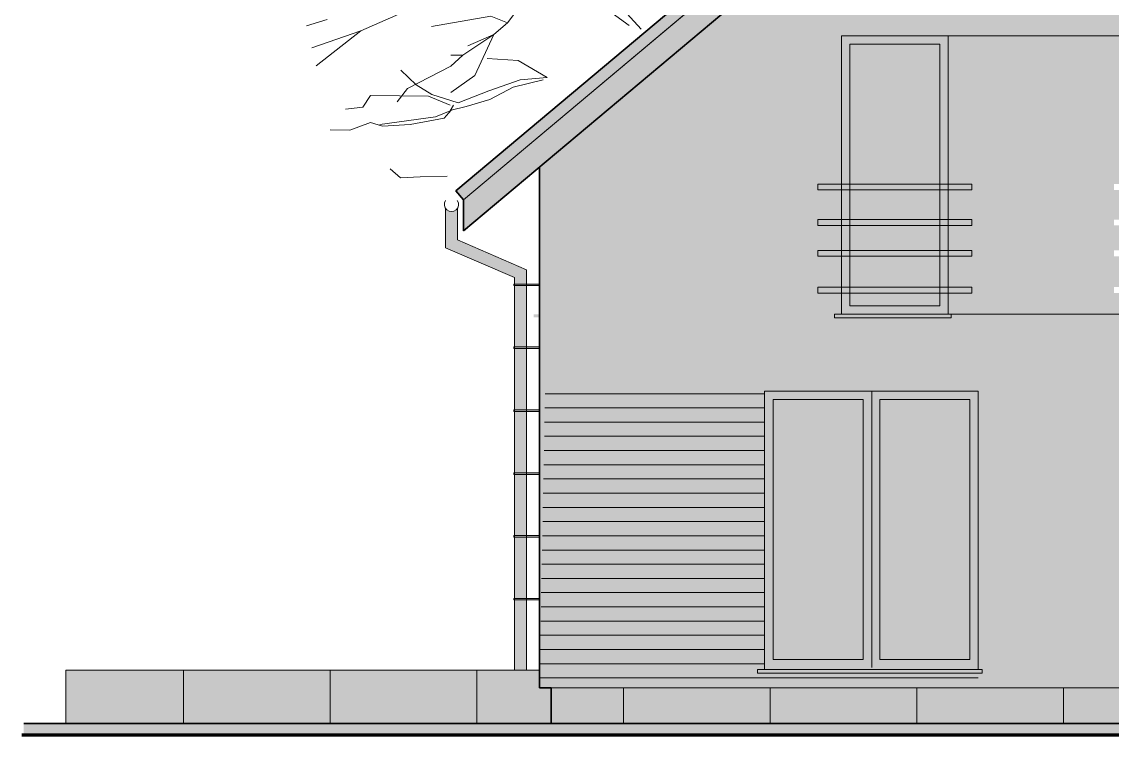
# Model space of a CAD drawing. Header units: millimetres. Extents: x -13512 to 8923, y -6533 to 5096.
# Drawn here: x -4718 to -3797, y -3096 to -2494 of the extents above; entities that cross this region are included whole.
import ezdxf

# ---------------------------------------------------------------- set-up
doc = ezdxf.new("R2010")
doc.units = ezdxf.units.MM
for name, color, linetype, lineweight in [('A-ELEWACJA CIENKA', 11, 'Continuous', 13), ('A-murowane', 3, 'Continuous', 35), ('A-RYS ELEWACJI', 30, 'Continuous', 35), ('A-wykończenie', 4, 'Continuous', 5), ('B-CEGŁA ale dr', 34, 'Continuous', 0), ('B-CIENIE', 251, 'Continuous', 0), ('B-DACHÓWKA', 250, 'Continuous', 0), ('B-materiały', 9, 'Continuous', 0), ('B-STOLARKA OKIENNA', 32, 'Continuous', 0), ('B-SZKŁO', 153, 'Continuous', 0), ('C-DACH CIENKA', 191, 'Continuous', 0)]:
    doc.layers.add(name, color=color, linetype=linetype, lineweight=lineweight)
doc.layers.add('B-BIAŁY ELEM', color=7, linetype='Continuous', lineweight=0, true_color=0xf0f0f0)

# ---------------------------------------------------------------- blocks, each defined once
blk = doc.blocks.new('A$C3A4D36EB')
at = {"layer": 'B-STOLARKA OKIENNA', "true_color": 0x636466, "transparency": 33554687}
h = blk.add_hatch(color=251, dxfattribs=at)
h.dxf.hatch_style = 1
h.paths.add_polyline_path([(21, 331.34), (79.33, 356.64), (79.33, 389.79, -0.536675), (69.33, 389.79), (69.33, 363.21), (11, 337.9), (11, 0), (21, 0)])
at = {"layer": 'A-ELEWACJA CIENKA'}
for p, q in [((69.33, 389.79), (69.33, 363.21)), ((79.33, 389.79), (79.33, 356.64)), ((69.33, 363.21), (11, 337.9)), ((79.33, 356.64), (21, 331.34)), ((11, 337.9), (11, 0)), ((21, 331.34), (21, 0))]:
    blk.add_line(p, q, dxfattribs=at)
blk.add_arc((74.33, 393.1), 6, 145.18565, 33.40956, dxfattribs=at)
blk = doc.blocks.new('A$C4FF02D7B')
at = {"layer": 'B-STOLARKA OKIENNA', "true_color": 0x636466, "transparency": 33554687}
h = blk.add_hatch(color=251, dxfattribs=at)
h.dxf.hatch_style = 1
h.paths.add_polyline_path([(0, 105), (-20, 105), (-20, 110), (0, 110), (90, 110), (110, 110), (110, 105), (90, 105)])
h = blk.add_hatch(color=251, dxfattribs=at)
h.dxf.hatch_style = 1
h.paths.add_polyline_path([(0, 75), (-20, 75), (-20, 80), (0, 80), (90, 80), (110, 80), (110, 75), (90, 75)])
h = blk.add_hatch(color=251, dxfattribs=at)
h.dxf.hatch_style = 1
h.paths.add_polyline_path([(0, 48.94), (-20, 48.94), (-20, 53.94), (0, 53.94), (90, 53.94), (110, 53.94), (110, 48.94), (90, 48.94)])
h = blk.add_hatch(color=251, dxfattribs=at)
h.dxf.hatch_style = 1
h.paths.add_polyline_path([(0, 17.89), (-20, 17.89), (-20, 22.89), (0, 22.89), (90, 22.89), (110, 22.89), (110, 17.89), (90, 17.89)])
at = {"layer": 'A-ELEWACJA CIENKA'}
for points in [[(0, 105), (-20, 105), (-20, 110), (0, 110), (90, 110), (110, 110), (110, 105), (90, 105)], [(0, 75), (-20, 75), (-20, 80), (0, 80), (90, 80), (110, 80), (110, 75), (90, 75)], [(0, 48.94), (-20, 48.94), (-20, 53.94), (0, 53.94), (90, 53.94), (110, 53.94), (110, 48.94), (90, 48.94)], [(0, 17.89), (-20, 17.89), (-20, 22.89), (0, 22.89), (90, 22.89), (110, 22.89), (110, 17.89), (90, 17.89)]]:
    blk.add_lwpolyline(points, close=True, dxfattribs=at)
blk = doc.blocks.new('A$C17290186')
at = {"layer": 'B-materiały'}
for p, q in [((-394.2, -324.2), (-421.77, -294.05)), ((-493.33, -300.54), (-506.95, -318.98)), ((-430.96, -301.66), (-404.33, -321.1)), ((-594.33, -309.77), (-630.84, -325.67)), ((-659.2, -316.09), (-676.78, -321.49)), ((-521.17, -313.3), (-571.23, -321.93)), ((-506.95, -318.98), (-521.17, -313.3)), ((-506.95, -318.98), (-518.6, -328.93)), ((-630.84, -325.67), (-672.24, -340.05)), ((-630.84, -325.67), (-668.52, -355.22)), ((-518.6, -328.93), (-544.78, -346.17)), ((-518.6, -328.93), (-540.57, -338.36)), ((-534.55, -363.42), (-518.6, -328.93)), ((-544.78, -346.17), (-555.01, -355.61)), ((-544.78, -346.17), (-555.01, -346.17)), ((-524.32, -349.1), (-498.14, -350.73)), ((-597.14, -358.86), (-584.2, -371.23)), ((-555.01, -355.61), (-591.42, -374.48)), ((-498.14, -350.73), (-473.62, -365.07)), ((-555.01, -377.74), (-534.55, -363.42)), ((-522.94, -376.36), (-496.36, -366.98)), ((-476.92, -367.16), (-502.24, -373.16)), ((-496.36, -366.98), (-473.62, -365.07)), ((-591.42, -374.48), (-600.15, -385.55)), ((-584.2, -371.23), (-570.96, -379.36)), ((-548.84, -386.39), (-522.94, -376.36)), ((-502.24, -373.16), (-522.09, -383.71)), ((-622.73, -380.2), (-629.34, -390.1)), ((-573.77, -380.99), (-622.73, -380.2)), ((-555.48, -388.57), (-573.77, -380.99)), ((-570.96, -379.36), (-548.84, -386.39)), ((-522.09, -383.71), (-542.05, -389.58)), ((-629.34, -390.1), (-643.78, -391.73)), ((-567.98, -398.27), (-555.37, -393.26)), ((-554.71, -392.57), (-560.58, -399.43)), ((-555.37, -393.26), (-552.8, -388.5)), ((-542.05, -389.58), (-554.71, -392.57)), ((-622.83, -403), (-640.1, -409.46)), ((-612.7, -406.09), (-622.83, -403)), ((-614.74, -404.8), (-567.98, -398.27)), ((-589.27, -404.84), (-612.7, -406.09)), ((-560.58, -399.43), (-589.27, -404.84)), ((-640.1, -409.46), (-656.86, -409.21)), ((-597.52, -449.96), (-606.17, -442.17)), ((-580.79, -448.87), (-597.52, -449.96)), ((-558.01, -448.3), (-580.79, -448.87))]:
    blk.add_line(p, q, dxfattribs=at)

msp = doc.modelspace()

# ---------------------------------------------------------------- hatches: boundary and pattern name
at = {"layer": 'A-ELEWACJA CIENKA', "true_color": 0xc7c8ca}
h = msp.add_hatch(color=9, dxfattribs=at)
h.dxf.hatch_style = 1
h.paths.add_polyline_path([(-3775.85, -2505.94), (-3935.85, -2505.94), (-3935.85, -2630.94), (-3915.85, -2630.94), (-3915.85, -2635.94), (-3935.85, -2635.94), (-3935.85, -2660.94), (-3915.85, -2660.94), (-3915.85, -2665.94), (-3935.85, -2665.94), (-3935.85, -2687), (-3915.85, -2687), (-3915.85, -2692), (-3935.85, -2692), (-3935.85, -2718.05), (-3915.85, -2718.05), (-3915.85, -2723.05), (-3935.85, -2723.05), (-3935.85, -2740.94), (-3775.85, -2740.94), (-3775.85, -2723.05), (-3795.85, -2723.05), (-3795.85, -2718.05), (-3775.85, -2718.05), (-3775.85, -2692), (-3795.85, -2692), (-3795.85, -2687), (-3775.85, -2687), (-3775.85, -2665.94), (-3795.85, -2665.94), (-3795.85, -2660.94), (-3775.85, -2660.94), (-3775.85, -2635.94), (-3795.85, -2635.94), (-3795.85, -2630.94), (-3775.85, -2630.94)])
h.paths.add_polyline_path([(-3525.85, -2505.94), (-3685.85, -2505.94), (-3685.85, -2630.94), (-3665.85, -2630.94), (-3665.85, -2635.94), (-3685.85, -2635.94), (-3685.85, -2660.94), (-3665.85, -2660.94), (-3665.85, -2665.94), (-3685.85, -2665.94), (-3685.85, -2687), (-3665.85, -2687), (-3665.85, -2692), (-3685.85, -2692), (-3685.85, -2718.05), (-3665.85, -2718.05), (-3665.85, -2723.05), (-3685.85, -2723.05), (-3685.85, -2740.94), (-3525.85, -2740.94), (-3525.85, -2723.05), (-3545.85, -2723.05), (-3545.85, -2718.05), (-3525.85, -2718.05), (-3525.85, -2692), (-3545.85, -2692), (-3545.85, -2687), (-3525.85, -2687), (-3525.85, -2665.94), (-3545.85, -2665.94), (-3545.85, -2660.94), (-3525.85, -2660.94), (-3525.85, -2635.94), (-3545.85, -2635.94), (-3545.85, -2630.94), (-3525.85, -2630.94)])
at = {"layer": 'A-ELEWACJA CIENKA', "true_color": 0x000000}
h = msp.add_hatch(color=18, dxfattribs=at)
h.dxf.hatch_style = 1
h.paths.add_polyline_path([(-4302.51, -2716.7), (-4280.85, -2716.7), (-4280.85, -2715.43), (-4302.51, -2715.43)])
at = {"layer": 'A-ELEWACJA CIENKA', "true_color": 0x3b3b3b}
h = msp.add_hatch(color=250, dxfattribs=at)
h.dxf.hatch_style = 1
h.paths.add_polyline_path([(-3933.34, -2740.94), (-4031.71, -2740.94), (-4031.71, -2743.94), (-3933.34, -2743.94)])
at = {"layer": 'A-ELEWACJA CIENKA', "true_color": 0x000000}
h = msp.add_hatch(color=18, dxfattribs=at)
h.dxf.hatch_style = 1
h.paths.add_polyline_path([(-4302.36, -2769.84), (-4280.85, -2769.84), (-4280.85, -2768.56), (-4302.36, -2768.56)])
at = {"layer": 'A-ELEWACJA CIENKA', "transparency": 33554643}
h = msp.add_hatch(dxfattribs=at)
h.set_pattern_fill('_USER', color=256, scale=12, pattern_type=0)
h.set_pattern_definition([(0, (0, 0), (0, 12), [])])
h.paths.add_polyline_path([(-4275.98, -2805.43), (-4280.85, -3056.37), (-3910.49, -3056.37), (-3910.49, -3040.94), (-3910.49, -3049.01), (-3910.49, -2813.23), (-3910.23, -2805.87), (-3910.49, -3040.94), (-4090.8, -3040.94), (-4090.8, -2805.87), (-3910.49, -2805.87), (-3913.15, -2805.87)])
at = {"layer": 'A-ELEWACJA CIENKA', "true_color": 0x000000}
h = msp.add_hatch(color=18, dxfattribs=at)
h.dxf.hatch_style = 1
h.paths.add_polyline_path([(-4302.36, -2822.97), (-4280.85, -2822.97), (-4280.85, -2821.7), (-4302.36, -2821.7)])
h = msp.add_hatch(color=18, dxfattribs=at)
h.dxf.hatch_style = 1
h.paths.add_polyline_path([(-4302.36, -2876.1), (-4280.85, -2876.1), (-4280.85, -2874.83), (-4302.36, -2874.83)])
h = msp.add_hatch(color=18, dxfattribs=at)
h.dxf.hatch_style = 1
h.paths.add_polyline_path([(-4302.36, -2929.07), (-4280.85, -2929.07), (-4280.85, -2927.8), (-4302.36, -2927.8)])
h = msp.add_hatch(color=18, dxfattribs=at)
h.dxf.hatch_style = 1
h.paths.add_polyline_path([(-4302.36, -2982.14), (-4280.85, -2982.14), (-4280.85, -2980.87), (-4302.36, -2980.87)])
at = {"layer": 'A-ELEWACJA CIENKA'}
h = msp.add_hatch(dxfattribs=at)
h.set_pattern_fill('LINE', color=256, scale=39, angle=90)
h.paths.add_polyline_path([(-4270.85, -3086.37), (-4270.85, -3056.37), (-4280.85, -3056.37), (-4280.85, -3041.37), (-4680.85, -3041.37), (-4680.85, -3056.37), (-4680.85, -3071.37), (-4680.85, -3086.37)])
at = {"layer": 'A-ELEWACJA CIENKA', "true_color": 0x3b3b3b}
h = msp.add_hatch(color=250, dxfattribs=at)
h.dxf.hatch_style = 1
h.paths.add_polyline_path([(-3998.28, -3040.94), (-4096.66, -3040.94), (-4096.66, -3043.94), (-3907.03, -3043.94), (-3907.03, -3040.94)])
at = {"layer": 'A-ELEWACJA CIENKA'}
h = msp.add_hatch(dxfattribs=at)
h.set_pattern_fill('LINE', color=256, scale=39, angle=90)
h.paths.add_polyline_path([(-3190.85, -3056.37), (-4270.85, -3056.37), (-4270.85, -3059.97), (-3190.85, -3059.97)])
h = msp.add_hatch(dxfattribs=at)
h.set_pattern_fill('LINE', color=256, scale=39, angle=90)
h.paths.add_polyline_path([(-4270.85, -3056.37), (-4270.85, -3086.37), (-3190.85, -3086.37), (-3190.85, -3056.37)])
at = {"layer": 'A-murowane'}
h = msp.add_hatch(color=256, dxfattribs=at)
h.dxf.hatch_style = 1
h.paths.add_polyline_path([(-3437.43, -2740.91), (-3175.53, -2740.91), (-3175.53, -2743.57), (-3437.43, -2743.57)])
h.paths.add_polyline_path([(-3831.43, -2741.01), (-3437.43, -2740.81), (-3437.43, -2743.57), (-3831.43, -2743.57)])
h.paths.add_polyline_path([(-4285.85, -2740.91), (-3831.43, -2740.91), (-3831.43, -2743.57), (-4285.85, -2743.57)])
at = {"layer": 'B-BIAŁY ELEM', "transparency": 33554687}
h = msp.add_hatch(color=256, dxfattribs=at)
h.dxf.hatch_style = 1
h.paths.add_polyline_path([(-3746.21, -2167.88), (-4280.85, -2616.5), (-4280.85, -3056.37), (-3912.51, -3056.11), (-3775.35, -3056.37), (-3774.84, -2805.87), (-3684.79, -2805.87), (-3685.57, -3040.97), (-3775.43, -3040.91), (-3775.35, -3056.37), (-3190.85, -3056.37), (-3180.85, -3056.37), (-3180.85, -2960.38), (-3299.83, -2960.38), (-3300.94, -2958.94), (-3303.24, -2958.94), (-3303.24, -2955.94), (-3298.85, -2955.94), (-3298.85, -2805.94), (-3180.85, -2805.94), (-3180.85, -2637.25)])
h.paths.add_polyline_path([(-3435.85, -2505.94), (-3435.85, -2630.94), (-3415.85, -2630.94), (-3415.85, -2635.94), (-3435.85, -2635.94), (-3435.85, -2660.94), (-3415.85, -2660.94), (-3415.85, -2665.94), (-3435.85, -2665.94), (-3435.85, -2687), (-3415.85, -2687), (-3415.85, -2692), (-3435.85, -2692), (-3435.85, -2718.05), (-3415.85, -2718.05), (-3415.85, -2723.05), (-3435.85, -2723.05), (-3435.85, -2740.94), (-3433.34, -2740.94), (-3433.34, -2743.94), (-3531.71, -2743.94), (-3531.71, -2740.94), (-3683.34, -2740.94), (-3683.34, -2743.94), (-3781.71, -2743.94), (-3781.71, -2740.94), (-3933.34, -2740.94), (-3933.34, -2743.94), (-4031.71, -2743.94), (-4031.71, -2740.94), (-4025.85, -2740.94), (-4025.85, -2723.05), (-4045.85, -2723.05), (-4045.85, -2718.05), (-4025.85, -2718.05), (-4025.85, -2692), (-4045.85, -2692), (-4045.85, -2687), (-4025.85, -2687), (-4025.85, -2665.94), (-4045.85, -2665.94), (-4045.85, -2660.94), (-4025.85, -2660.94), (-4025.85, -2635.94), (-4045.85, -2635.94), (-4045.85, -2630.94), (-4025.85, -2630.94), (-4025.85, -2505.94)], flags=16)
h.paths.add_polyline_path([(-3775.85, -2505.94), (-3685.85, -2505.94), (-3685.85, -2630.94), (-3665.85, -2630.94), (-3665.85, -2635.94), (-3685.85, -2635.94), (-3685.85, -2660.94), (-3665.85, -2660.94), (-3665.85, -2665.94), (-3685.85, -2665.94), (-3685.85, -2687), (-3665.85, -2687), (-3665.85, -2692), (-3685.85, -2692), (-3685.85, -2718.05), (-3665.85, -2718.05), (-3665.85, -2723.05), (-3685.85, -2723.05), (-3685.85, -2740.94), (-3775.85, -2740.94), (-3775.85, -2723.05), (-3795.85, -2723.05), (-3795.85, -2718.05), (-3775.85, -2718.05), (-3775.85, -2692), (-3795.85, -2692), (-3795.85, -2687), (-3775.85, -2687), (-3775.85, -2665.94), (-3795.85, -2665.94), (-3795.85, -2660.94), (-3775.85, -2660.94), (-3775.85, -2635.94), (-3795.85, -2635.94), (-3795.85, -2630.94), (-3775.85, -2630.94)], flags=0)
h.paths.add_polyline_path([(-3768.85, -2512.94), (-3692.85, -2512.94), (-3692.85, -2733.94), (-3768.85, -2733.94)], flags=0)
h.paths.add_polyline_path([(-3935.85, -2505.94), (-3935.85, -2740.94), (-4025.85, -2740.94), (-4025.85, -2630.94), (-4025.85, -2505.94)], flags=0)
h.paths.add_polyline_path([(-3942.85, -2512.94), (-3942.85, -2733.94), (-4018.85, -2733.94), (-4018.85, -2512.94)], flags=0)
h.paths.add_polyline_path([(-3525.85, -2505.94), (-3435.85, -2505.94), (-3435.85, -2740.94), (-3525.85, -2740.94)], flags=0)
h.paths.add_polyline_path([(-3518.85, -2512.94), (-3442.85, -2512.94), (-3442.85, -2733.94), (-3518.85, -2733.94)], flags=0)
at = {"layer": 'B-CEGŁA ale dr'}
h = msp.add_hatch(color=256, dxfattribs=at)
h.dxf.hatch_style = 1
h.paths.add_polyline_path([(-4090.8, -2805.87), (-3910.49, -2805.87), (-3910.49, -2806.59), (-4280.85, -2805.69), (-4280.85, -3056.37), (-3910.49, -3056.37), (-3910.49, -3040.94), (-3910.49, -2805.94), (-3910.49, -3040.94), (-4090.8, -3040.94)])
at = {"layer": 'B-CIENIE', "transparency": 33554503}
h = msp.add_hatch(color=0, dxfattribs=at)
h.dxf.hatch_style = 1
h.paths.add_polyline_path([(-4025.85, -2505.94), (-3935.44, -2505.94), (-3935.44, -2740.94), (-3949.36, -2740.94), (-3949.36, -2519.78), (-4025.85, -2519.78)])
h = msp.add_hatch(color=0, dxfattribs=at)
h.dxf.hatch_style = 1
h.paths.add_polyline_path([(-3942.37, -2512.95), (-4018.37, -2512.95), (-4018.37, -2517.55), (-3945.32, -2517.55), (-3945.32, -2733.94), (-3942.37, -2733.94)])
at = {"layer": 'B-CIENIE', "transparency": 33554472}
h = msp.add_hatch(color=0, dxfattribs=at)
h.dxf.hatch_style = 1
h.paths.add_polyline_path([(-3935.85, -2505.94), (-3776.09, -2505.94), (-3776.09, -2740.94), (-3778.74, -2740.94), (-3778.74, -2509.3), (-3935.85, -2509.3)])
at = {"layer": 'B-CIENIE', "transparency": 33554503}
h = msp.add_hatch(color=0, dxfattribs=at)
h.dxf.hatch_style = 1
h.paths.add_polyline_path([(-4090.8, -2805.87), (-3910.24, -2805.87), (-3910.24, -3040.94), (-3924.16, -3040.94), (-3924.16, -2819.71), (-4090.8, -2819.71)])
h = msp.add_hatch(color=0, dxfattribs=at)
h.dxf.hatch_style = 1
h.paths.add_polyline_path([(-4007.51, -2812.9), (-4083.51, -2812.9), (-4083.51, -2817.86), (-4010.46, -2817.86), (-4010.46, -3032.45), (-4007.51, -3032.45)])
h = msp.add_hatch(color=0, dxfattribs=at)
h.dxf.hatch_style = 1
h.paths.add_polyline_path([(-3916.98, -2812.88), (-3992.98, -2812.88), (-3992.98, -2817.48), (-3919.93, -2817.48), (-3919.93, -3032.42), (-3916.98, -3032.42)])
at = {"layer": 'B-CIENIE', "true_color": 0x000000, "transparency": 33554666}
h = msp.add_hatch(color=18, dxfattribs=at)
h.dxf.hatch_style = 1
h.paths.add_polyline_path([(-3190.85, -3056.37), (-4270.85, -3056.37), (-4270.85, -3059.82), (-3190.85, -3059.82)])
at = {"layer": 'B-DACHÓWKA', "transparency": 33554636}
h = msp.add_hatch(color=256, dxfattribs=at)
h.dxf.hatch_style = 1
h.paths.add_polyline_path([(-4345.06, -2644.3), (-4345.06, -2670.37), (-3730.85, -2154.99), (-3730.85, -2128.88)])
h.paths.add_polyline_path([(-3730.85, -2128.88), (-3730.85, -2115.83), (-4351.47, -2636.62), (-4345.06, -2644.26)])
h = msp.add_hatch(color=256, dxfattribs=at)
h.dxf.hatch_style = 1
h.paths.add_polyline_path([(-4680.85, -3041.37), (-4680.85, -3056.37), (-4680.85, -3071.37), (-4680.85, -3086.37), (-4270.85, -3086.37), (-4270.85, -3056.37), (-4280.85, -3056.37), (-4280.85, -3041.37)])
h = msp.add_hatch(color=256, dxfattribs=at)
h.dxf.hatch_style = 1
h.paths.add_polyline_path([(-4270.85, -3056.37), (-4270.85, -3086.37), (-3190.85, -3086.37), (-3190.85, -3056.37)])
at = {"layer": 'B-materiały'}
h = msp.add_hatch(dxfattribs=at)
h.set_pattern_fill('AR-HBONE', color=256, scale=0.1)
h.set_pattern_definition([(45, (-7424.755, -190.132), (1e-15, 14.36841), [30.48, -10.16]), (135, (-7417.571, -182.948), (1e-15, 14.36841), [30.48, -10.16])])
h.paths.add_polyline_path([(-4716.27, -3096.37), (-2846.43, -3096.37), (-2846.43, -3086.37), (-4716.27, -3086.37)])
at = {"layer": 'B-STOLARKA OKIENNA', "transparency": 33554687}
h = msp.add_hatch(color=256, dxfattribs=at)
h.dxf.hatch_style = 1
h.paths.add_polyline_path([(-3935.85, -2505.94), (-4025.85, -2505.94), (-4025.85, -2740.94), (-3935.85, -2740.94)])
h.paths.add_polyline_path([(-4018.85, -2512.94), (-3942.85, -2512.94), (-3942.85, -2733.94), (-4018.85, -2733.94)], flags=16)
h = msp.add_hatch(color=256, dxfattribs=at)
h.dxf.hatch_style = 1
h.paths.add_polyline_path([(-4090.85, -2805.88), (-4090.54, -2805.88), (-4090.54, -2955.88), (-4090.85, -2955.88)])
h.paths.add_polyline_path([(-4090.54, -2805.88), (-4000.51, -2805.88), (-4000.51, -3040.94), (-4090.54, -3040.94)])
h.paths.add_polyline_path([(-4083.54, -3032.45), (-4007.51, -3032.45), (-4007.51, -2812.88), (-4083.54, -2812.88)], flags=16)
h.paths.add_polyline_path([(-4000.51, -2805.88), (-3910.48, -2805.88), (-3910.48, -3040.94), (-4000.51, -3040.94)])
h.paths.add_polyline_path([(-3993.51, -3032.42), (-3917.48, -3032.42), (-3917.48, -2812.88), (-3993.51, -2812.88)], flags=16)
at = {"layer": 'B-SZKŁO', "transparency": 33554544}
h = msp.add_hatch(color=256, dxfattribs=at)
h.dxf.hatch_style = 1
h.paths.add_polyline_path([(-3942.85, -2733.94), (-4018.85, -2733.94), (-4018.85, -2512.95), (-3942.85, -2512.95)])
h = msp.add_hatch(color=256, dxfattribs=at)
h.dxf.hatch_style = 1
h.paths.add_polyline_path([(-4007.64, -3032.48), (-4083.68, -3032.43), (-4083.48, -2812.88), (-4007.01, -2812.88)])
h = msp.add_hatch(color=256, dxfattribs=at)
h.dxf.hatch_style = 1
h.paths.add_polyline_path([(-3916.98, -3032.42), (-3992.98, -3032.42), (-3992.98, -2812.88), (-3916.98, -2812.88)])

# ---------------------------------------------------------------- linework, layer by layer
at = {"layer": 'A-ELEWACJA CIENKA'}
for p, q in [((-4025.85, -2740.94), (-4025.85, -2630.94)), ((-4000.35, -3039.12), (-4000.35, -2805.94)), ((-4280.85, -3041.37), (-4680.85, -3041.37)), ((-4680.85, -3041.37), (-4680.85, -3086.37)), ((-4270.85, -3056.37), (-3190.85, -3056.37)), ((-4270.85, -3086.37), (-3190.85, -3086.37))]:
    msp.add_line(p, q, dxfattribs=at)
for points in [[(-4025.85, -2740.94), (-3935.85, -2740.94), (-3935.85, -2505.94), (-4025.85, -2505.94)], [(-4025.85, -2505.94), (-3435.85, -2505.94), (-3435.85, -2740.94), (-4025.85, -2740.94)], [(-4018.85, -2733.94), (-3942.85, -2733.94), (-3942.85, -2512.94), (-4018.85, -2512.94)], [(-3935.85, -2505.94), (-3775.85, -2505.94), (-3775.85, -2740.94), (-3935.85, -2740.94)], [(-4090.8, -2805.87), (-3910.49, -2805.87), (-3910.49, -3040.94), (-4090.8, -3040.94)], [(-4083.53, -2812.9), (-4007.46, -2812.9), (-4007.46, -3032.45), (-4083.53, -3032.45)], [(-3917.59, -3032.42), (-3993.48, -3032.42), (-3993.48, -2812.85), (-3917.59, -2812.85)]]:
    msp.add_lwpolyline(points, close=True, dxfattribs=at)
at = {"layer": 'A-ELEWACJA CIENKA', "color": 18, "true_color": 0x000000}
for points in [[(-4302.51, -2716.7), (-4280.85, -2716.7), (-4280.85, -2715.43), (-4302.51, -2715.43)], [(-4302.36, -2769.84), (-4280.85, -2769.84), (-4280.85, -2768.56), (-4302.36, -2768.56)], [(-4302.36, -2822.97), (-4280.85, -2822.97), (-4280.85, -2821.7), (-4302.36, -2821.7)], [(-4302.36, -2876.1), (-4280.85, -2876.1), (-4280.85, -2874.83), (-4302.36, -2874.83)], [(-4302.36, -2929.07), (-4280.85, -2929.07), (-4280.85, -2927.8), (-4302.36, -2927.8)], [(-4302.36, -2982.14), (-4280.85, -2982.14), (-4280.85, -2980.87), (-4302.36, -2980.87)]]:
    msp.add_lwpolyline(points, close=True, dxfattribs=at)
at = {"layer": 'A-ELEWACJA CIENKA', "color": 252}
for points in [[(-3933.34, -2740.94), (-4031.71, -2740.94), (-4031.71, -2743.94), (-3933.34, -2743.94), (-3933.34, -2740.94), (-3933.34, -2740.94)], [(-3998.28, -3040.94), (-4096.66, -3040.94), (-4096.66, -3043.94), (-3907.03, -3043.94), (-3907.03, -3040.94), (-3998.28, -3040.94)]]:
    msp.add_lwpolyline(points, dxfattribs=at)
at = {"layer": 'A-ELEWACJA CIENKA'}
msp.add_lwpolyline([(-4280.85, -3041.37), (-4680.85, -3041.37), (-4680.85, -3056.37), (-4680.85, -3056.37), (-4680.85, -3071.37), (-4680.85, -3071.37), (-4680.85, -3086.37)], dxfattribs=at)
at = {"layer": 'A-RYS ELEWACJI'}
for p, q in [((-3730.85, -2115.83), (-4351.48, -2636.63)), ((-3730.85, -2154.99), (-4345.06, -2670.37)), ((-4280.85, -3056.37), (-4280.85, -2616.66)), ((-4345.06, -2644.3), (-4351.48, -2636.63)), ((-4345.06, -2670.37), (-4345.06, -2644.3)), ((-4270.85, -3056.37), (-4280.85, -3056.37)), ((-4270.85, -3086.37), (-4270.85, -3056.37)), ((-4716.27, -3086.37), (-2846.43, -3086.37))]:
    msp.add_line(p, q, dxfattribs=at)
at = {"layer": 'A-wykończenie', "lineweight": 120}
msp.add_line((-2846.43, -3096.37), (-4717.91, -3096.37), dxfattribs=at)
at = {"layer": 'B-materiały'}
for points in [[(-3730.85, -2115.83), (-3730.85, -2128.88), (-4345.06, -2644.26), (-4351.47, -2636.62), (-3730.85, -2115.83)], [(-3730.85, -2128.88), (-3730.85, -2154.99), (-4345.06, -2670.37), (-4345.06, -2644.3), (-3730.85, -2128.88)]]:
    msp.add_lwpolyline(points, dxfattribs=at)
at = {"layer": 'C-DACH CIENKA'}
msp.add_line((-3730.85, -2128.88), (-4345.06, -2644.3), dxfattribs=at)

# ---------------------------------------------------------------- block references
at = {"layer": 'A-ELEWACJA CIENKA'}
for name, p in [('A$C17290186', (-3800.77, -2175.89)), ('A$C4FF02D7B', (-4025.85, -2740.94))]:
    msp.add_blockref(name, p, dxfattribs=at)
at = {"layer": 'A-ELEWACJA CIENKA', "xscale": -1}
msp.add_blockref('A$C3A4D36EB', (-4280.85, -3041.37), dxfattribs=at)

doc.saveas('drawing.dxf')
